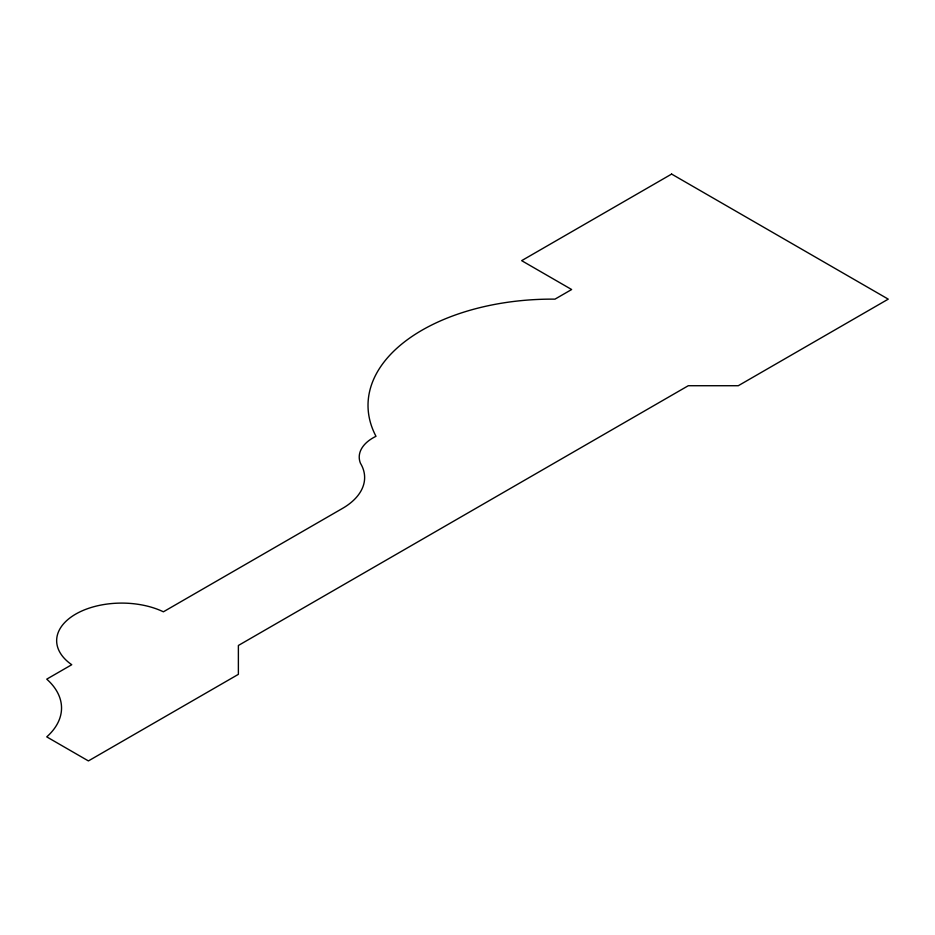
<?xml version="1.0" encoding="UTF-8"?>
<svg xmlns="http://www.w3.org/2000/svg" width="935" height="935" viewBox="0 0 935 935"><rect width="100%" height="100%" fill="white"/><g stroke="black" fill="none" stroke-linecap="round" stroke-linejoin="round"><path stroke-width="1.4" d="M671.622 174.074L521.66 260.655L571.647 289.523L554.981 299.142A184.031 106.251 0 0 0 375.987 436.306A47.077 27.185 0 0 0 360.454 463.257A75.571 43.629 0 0 1 342.502 508.406L163.391 611.806A65.076 37.564 0 0 0 75.712 614.096A65.076 37.564 0 0 0 71.75 664.715L46.75 679.149A91.899 53.061 0 0 1 46.75 736.874L88.404 760.926L238.378 674.345L238.378 645.477L688.289 385.723L738.276 385.723L888.25 299.142L671.622 174.074"/></g></svg>
